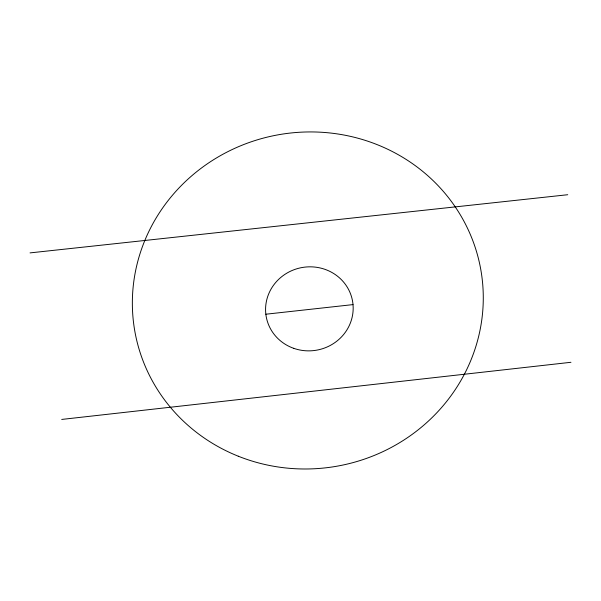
<?xml version="1.0" encoding="UTF-8"?>
<svg xmlns="http://www.w3.org/2000/svg" width="601" height="601" viewBox="0 0 601 601"><rect width="100%" height="100%" fill="white"/><g stroke="black" fill="none" stroke-linecap="round" stroke-linejoin="round"><path stroke-width="0.9" d="M61.708 419.43L570.95 362.29M265.837 314.218L353.012 304.602M30.05 252.893L567.727 194.724M293.716 348.325A43.865 41.957 -10.5 0 0 352.629 301.567A43.865 41.957 -10.5 0 0 281.764 276.648A43.865 41.957 -10.5 0 0 293.716 348.325M238.289 456.212A175.71 168.28 -10.5 0 0 482.1 278.331A175.71 168.28 -10.5 0 0 203.055 166.838A175.71 168.28 -10.5 0 0 238.289 456.212"/></g></svg>
